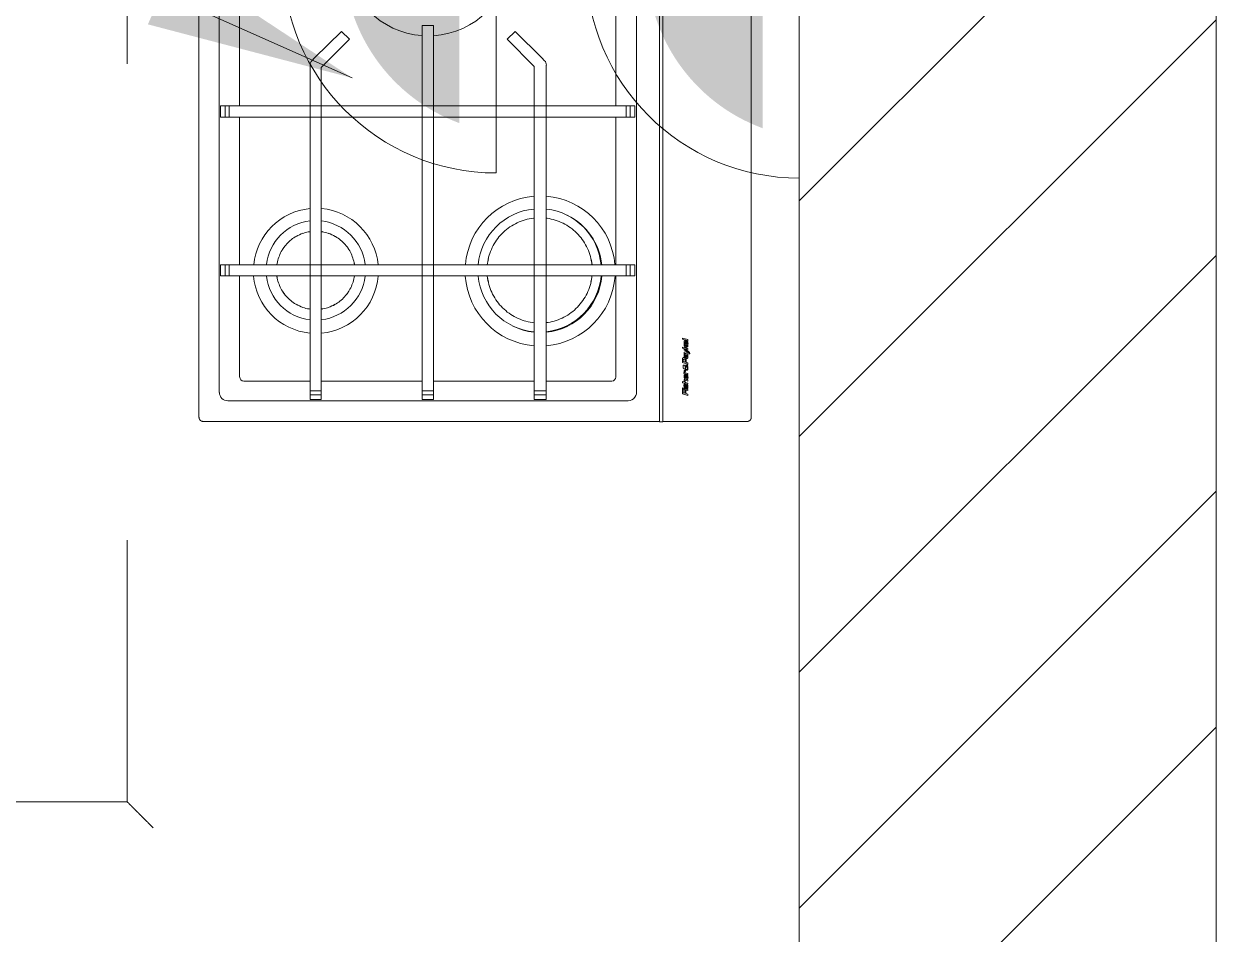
# Model space of a CAD drawing. Header units: millimetres. Extents: x 1680 to 166026, y 35966 to 91121.
# Drawn here: x 161874 to 163018, y 46163 to 47037 of the extents above; entities that cross this region are included whole.
import ezdxf

# ---------------------------------------------------------------- set-up
doc = ezdxf.new("R2010")
doc.units = ezdxf.units.MM
doc.linetypes.add('IMPORT-ACAD_ISO03W100', pattern=[762, 304.8, -457.2])
doc.layers.add('A-GENM', color=13, linetype='Continuous', lineweight=18)
doc.layers.add('M-EQPM', color=50, linetype='Continuous', lineweight=18)
doc.styles.get("Standard").update_dxf_attribs({"font": 'arial.ttf'})
doc.styles.add('style1', font='arial.ttf')
doc.dimstyles.get("Standard").update_dxf_attribs({"dimtxt": 0.18, "dimasz": 0.18, "dimexe": 0.18, "dimexo": 0.0625, "dimgap": 0.09, "dimtad": 0, "dimtih": 1, "dimtoh": 1, "dimdec": 4, "dimzin": 0, "dimdsep": 46, "dimtxsty": 'Standard', "dimcen": 0.09, "dimadec": 0, "dimazin": 0, "dimtfac": 1, "dimtdec": 4, "dimtofl": 0, "dimtmove": 0, "dimatfit": 3, "dimfxl": 1, "dimtolj": 1, "dimtzin": 0, "dimarcsym": 0})

# ---------------------------------------------------------------- blocks, each defined once
blk = doc.blocks.new('plan')
at = {"color": 252, "lineweight": 20, "true_color": 0x939598}
for p, q in [((503332.1, -213712.2), (503332.1, -192512.2)), ((502932.1, -202172.2), (502932.1, -213312.2))]:
    blk.add_line(p, q, dxfattribs=at)
at = {"color": 252, "linetype": 'Continuous', "lineweight": 20, "true_color": 0x939598}
for p, q in [((502932.1, -212090.4), (503332.1, -211690.4)), ((502932.1, -212316.7), (503332.1, -211916.7)), ((502932.1, -212542.9), (503332.1, -212142.9)), ((502932.1, -212769.2), (503332.1, -212369.2)), ((502932.1, -212995.5), (503332.1, -212595.5))]:
    blk.add_line(p, q, dxfattribs=at)
at = {"layer": 'A-GENM', "color": 252, "linetype": 'IMPORT-ACAD_ISO03W100', "lineweight": 20, "true_color": 0x939598}
for p, q in [((502287.1, -210892.2), (502287.1, -212667.2)), ((502825.2, -212223.6), (502820, -212222.2)), ((502820, -212222.2), (502820, -212223.3)), ((502820, -212223.3), (502825.2, -212224.7)), ((502821.5, -212228.4), (502823.2, -212230.4)), ((502821.5, -212229.8), (502821.5, -212228.4)), ((502823, -212225.7), (502823, -212227.7)), ((502823.2, -212230.4), (502825.2, -212229)), ((502823.5, -212227.8), (502823.5, -212224.8)), ((502824, -212224.7), (502824, -212225.9)), ((502825.2, -212224.7), (502825.2, -212223.6)), ((502825.2, -212229), (502825.2, -212230.4)), ((502820, -212230.9), (502822.9, -212231.7)), ((502820, -212231.9), (502820, -212230.9)), ((502820, -212231.9), (502825.2, -212233.2)), ((502822.9, -212231.2), (502821.5, -212229.8)), ((502825.4, -212234.8), (502821.5, -212232.5)), ((502821.5, -212232.5), (502821.5, -212233.6)), ((502824.6, -212235.4), (502821.5, -212233.6)), ((502824.6, -212235.4), (502821.5, -212235.7)), ((502821.5, -212235.7), (502821.5, -212236.9)), ((502821.5, -212236.9), (502825.1, -212236.4)), ((502823.3, -212238.5), (502822.5, -212238.3)), ((502822.5, -212241.1), (502822.5, -212240)), ((502825.2, -212237.8), (502822.7, -212237.2)), ((502822.9, -212231.2), (502822.9, -212231.7)), ((502825.2, -212230.4), (502823.6, -212231.1)), ((502823.6, -212231.9), (502823.6, -212231.1)), ((502825.2, -212232.3), (502823.6, -212231.9)), ((502825.2, -212238.9), (502824.4, -212238.6)), ((502825.1, -212236.4), (502825.1, -212235.4)), ((502825.2, -212233.2), (502825.2, -212232.3)), ((502825.2, -212238.9), (502825.2, -212237.8)), ((502826.2, -212237.2), (502827, -212237.4)), ((502820, -212245.8), (502820, -212242.3)), ((502825.2, -212247.2), (502820, -212245.8)), ((502820.8, -212244.8), (502820.8, -212243.2)), ((502820.8, -212244.8), (502822.6, -212245.3)), ((502822.6, -212245.3), (502822.6, -212243.5)), ((502822.6, -212250.3), (502823.7, -212248.9)), ((502824.3, -212249.2), (502822.8, -212251.1)), ((502823.1, -212248.7), (502823.3, -212247.9)), ((502823.3, -212247.9), (502824.2, -212248.4)), ((502823.5, -212245.5), (502823.5, -212243.5)), ((502825.2, -212246), (502823.5, -212245.5)), ((502824.2, -212248.4), (502824.8, -212247.5)), ((502825.2, -212248), (502824.6, -212248.7)), ((502824.8, -212247.5), (502825.2, -212248)), ((502825.2, -212247.2), (502825.2, -212246)), ((502822, -212255.4), (502821.3, -212255.1)), ((502821.3, -212256.3), (502821.3, -212255.1)), ((502821.3, -212256.3), (502825.2, -212257.3)), ((502825.2, -212262.4), (502822.1, -212261.6)), ((502823, -212254.2), (502823, -212253.2)), ((502825.2, -212256.2), (502823, -212255.6)), ((502823, -212258.3), (502823, -212260.3)), ((502823.4, -212263), (502825.2, -212263.5)), ((502823.5, -212260.4), (502823.5, -212257.3)), ((502824, -212257.3), (502824, -212258.5)), ((502825.2, -212257.3), (502825.2, -212256.2)), ((502825.2, -212263.5), (502825.2, -212262.4)), ((502822.1, -212264.6), (502820, -212264)), ((502820, -212264), (502820, -212265.1)), ((502820, -212265.1), (502825.2, -212266.5)), ((502820.7, -212270.3), (502820, -212270.1)), ((502820, -212270.1), (502820, -212271.2)), ((502820.7, -212271.4), (502820, -212271.2)), ((502820.8, -212271.8), (502820, -212271.5)), ((502820, -212271.5), (502820, -212275.8)), ((502820.7, -212271.4), (502820.7, -212270.3)), ((502820.8, -212274.8), (502820.8, -212271.8)), ((502822.2, -212275.2), (502820.8, -212274.8)), ((502825.2, -212271.5), (502821.5, -212270.5)), ((502821.5, -212270.5), (502821.5, -212271.6)), ((502821.5, -212271.6), (502825.2, -212272.6)), ((502823.1, -212272.5), (502822.2, -212272.3)), ((502822.2, -212272.3), (502822.2, -212275.2)), ((502822.4, -212267.2), (502822.4, -212266.3)), ((502825.2, -212265.4), (502822.9, -212264.8)), ((502823.1, -212275.4), (502823.1, -212272.5)), ((502824, -212270.8), (502824.1, -212270)), ((502825.2, -212265.4), (502825.2, -212266.5)), ((502825.2, -212272.6), (502825.2, -212271.5)), ((502820, -212275.8), (502825.2, -212277.2)), ((502825.2, -212276), (502823.1, -212275.4)), ((502825.2, -212277.2), (502825.2, -212276)), ((502287.1, -212667.2), (499017.1, -212667.2))]:
    blk.add_line(p, q, dxfattribs=at)
for centre, radius, start, end in [((502823.5, -212239.1), 1.3, 139.1601, 220.8399), ((502822.3, -212252.8), 4.21, 69.5508, 78.8631), ((502823.5, -212263.1), 2.01, 131.3857, 228.5902), ((502823.2, -212263.9), 0.923, 75.1576, 255.1697), ((502823.4, -212269), 1.23, 304.3054, 353.6946)]:
    blk.add_arc(centre, radius, start, end, dxfattribs=at)
for points, knots in [([(502823.5, -212224.8), (502823.1, -212224.6), (502822.5, -212224.5), (502822, -212224.6), (502821.7, -212224.8), (502821.5, -212225.3), (502821.5, -212225.9), (502821.5, -212226.7), (502821.5, -212227.3), (502821.8, -212228), (502822.1, -212228.4), (502822.8, -212228.7), (502823.7, -212229), (502824.5, -212229), (502825, -212228.7), (502825.3, -212227.7), (502825.3, -212226.6), (502825, -212225.7), (502824.7, -212225.2)], [0, 0, 0, 0, 0.00166687, 0.00324154, 0.00470737, 0.00639344, 0.00848995, 0.01073866, 0.01299825, 0.01500779, 0.01717043, 0.01959079, 0.02231519, 0.02485556, 0.02761068, 0.03065733, 0.03407159, 0.03697849, 0.03697849, 0.03697849, 0.03697849]), ([(502823, -212227.7), (502822.7, -212227.6), (502822.4, -212227.5), (502822.2, -212227.3), (502822.1, -212226.7), (502822.1, -212226.2), (502822.2, -212225.9), (502822.3, -212225.7), (502822.6, -212225.6), (502823, -212225.7)], [0, 0, 0, 0, 0.000995007, 0.002217353, 0.003706201, 0.005198005, 0.006421845, 0.007462705, 0.008554105, 0.008554105, 0.008554105, 0.008554105]), ([(502823.5, -212227.8), (502824, -212228), (502824.3, -212227.9), (502824.5, -212227.7), (502824.6, -212227.1), (502824.5, -212226.5), (502824.3, -212226), (502824, -212225.9)], [0, 0, 0, 0, 0.001208462, 0.00259624, 0.004317218, 0.006253082, 0.007770716, 0.007770716, 0.007770716, 0.007770716]), ([(502822.5, -212241.1), (502821.9, -212240.8), (502821.6, -212240), (502821.5, -212239.2), (502821.5, -212238.3), (502821.6, -212237.6), (502822, -212237.2), (502822.7, -212237.2)], [0, 0, 0, 0, 0.00260323, 0.0054598, 0.00812035, 0.01044851, 0.01262372, 0.01262372, 0.01262372, 0.01262372]), ([(502824.4, -212238.6), (502824.8, -212238.9), (502825.1, -212239.2), (502825.2, -212239.8), (502825.3, -212240.6), (502825.2, -212241.3), (502824.9, -212241.7), (502824.4, -212241.9), (502823.7, -212241.7), (502823.3, -212241.2), (502823, -212240.6), (502823, -212239.8), (502823, -212238.9), (502823.3, -212238.5)], [0, 0, 0, 0, 0.00170615, 0.00368087, 0.00594742, 0.00812611, 0.01007486, 0.01202866, 0.01403738, 0.01622946, 0.01846476, 0.0210453, 0.02347376, 0.02347376, 0.02347376, 0.02347376]), ([(502823.6, -212238.8), (502823.5, -212239.5), (502823.6, -212240.1), (502823.7, -212240.5), (502824.1, -212240.7), (502824.5, -212240.5)], [0, 0, 0, 0, 0.001810254, 0.003412592, 0.004892411, 0.004892411, 0.004892411, 0.004892411]), ([(502824.5, -212240.5), (502824.8, -212239.6), (502824.5, -212238.9), (502823.9, -212238.6), (502823.6, -212238.8)], [0, 0, 0, 0, 0.002638041, 0.004708433, 0.004708433, 0.004708433, 0.004708433]), ([(502823.5, -212243.5), (502823.4, -212242.5), (502823.2, -212241.8), (502822.5, -212241.3), (502821.6, -212241), (502820.9, -212240.9), (502820.1, -212241.1), (502820, -212242.3)], [0, 0, 0, 0, 0.00280013, 0.00553078, 0.00834397, 0.01105808, 0.0140877, 0.0140877, 0.0140877, 0.0140877]), ([(502822.6, -212250.3), (502822.5, -212249.9), (502822.5, -212249.5), (502822.4, -212249), (502822.3, -212248.6), (502821.9, -212248.3), (502821.3, -212248.2), (502821, -212248.2), (502820.7, -212248.4), (502820.6, -212248.7), (502820.5, -212249.2), (502820.5, -212249.7), (502820.5, -212250.4), (502820.6, -212250.9), (502820.9, -212251.4), (502821.3, -212251.7), (502821.8, -212251.8), (502822.4, -212251.6), (502822.5, -212251.5), (502822.5, -212251.8), (502822.7, -212252.4), (502823.1, -212252.7), (502823.6, -212253)], [0, 0, 0, 0, 0.00144273, 0.00284938, 0.00433764, 0.00595354, 0.00743504, 0.00882402, 0.00991654, 0.01127461, 0.01282509, 0.01471409, 0.01664894, 0.01856912, 0.02033644, 0.02195907, 0.0237296, 0.02512356, 0.0264622, 0.02766896, 0.02925245, 0.03107374, 0.03107374, 0.03107374, 0.03107374]), ([(502820.8, -212243.2), (502820.9, -212242.6), (502821.1, -212242.3), (502821.4, -212242.3), (502821.9, -212242.4), (502822.6, -212242.6), (502822.6, -212243.5)], [0, 0, 0, 0, 0.001357423, 0.002620336, 0.004375869, 0.006732232, 0.006732232, 0.006732232, 0.006732232]), ([(502822.8, -212251.1), (502822.9, -212251.6), (502823, -212251.9), (502823.2, -212252.1), (502823.7, -212252.3), (502824.1, -212252.4), (502824.4, -212252.4), (502824.7, -212252.2), (502824.8, -212251.9), (502824.8, -212250.9), (502824.7, -212249.5), (502824.3, -212249.2)], [0, 0, 0, 0, 0.00130303, 0.0025985, 0.00399029, 0.00529574, 0.00638137, 0.00741962, 0.00927282, 0.01228446, 0.01551349, 0.01551349, 0.01551349, 0.01551349]), ([(502823.6, -212253), (502824.7, -212253.1), (502825, -212252.8), (502825.2, -212252.3), (502825.2, -212251.6), (502825.2, -212250.6), (502825.1, -212249.4), (502824.6, -212248.7)], [0, 0, 0, 0, 0.00222857, 0.00410109, 0.00650482, 0.00970937, 0.01299067, 0.01299067, 0.01299067, 0.01299067]), ([(502823.5, -212257.3), (502823.1, -212257.2), (502822.5, -212257.1), (502822, -212257.2), (502821.7, -212257.4), (502821.5, -212257.9), (502821.5, -212258.5), (502821.5, -212259.3), (502821.5, -212259.9), (502821.8, -212260.5), (502822.1, -212261), (502822.8, -212261.3), (502823.7, -212261.6), (502824.5, -212261.6), (502825, -212261.3), (502825.3, -212260.3), (502825.3, -212259.2), (502825, -212258.3), (502824.7, -212257.8)], [0, 0, 0, 0, 0.00166687, 0.00324154, 0.00470737, 0.00639344, 0.00848995, 0.01073866, 0.01299825, 0.01500779, 0.01717043, 0.01959079, 0.02231519, 0.02485556, 0.02761068, 0.03065733, 0.03407159, 0.03697849, 0.03697849, 0.03697849, 0.03697849]), ([(502822, -212255.4), (502821.7, -212254.9), (502821.6, -212254.3), (502821.6, -212253.6), (502822, -212253.1), (502822.5, -212253.1), (502823, -212253.2)], [0, 0, 0, 0, 0.002147923, 0.004368067, 0.006386307, 0.008117093, 0.008117093, 0.008117093, 0.008117093]), ([(502823, -212260.3), (502822.7, -212260.2), (502822.4, -212260.1), (502822.2, -212259.8), (502822.1, -212259.3), (502822.1, -212258.8), (502822.2, -212258.5), (502822.3, -212258.2), (502822.6, -212258.2), (502823, -212258.3)], [0, 0, 0, 0, 0.000995007, 0.002217353, 0.003706201, 0.005198005, 0.006421845, 0.007462705, 0.008554105, 0.008554105, 0.008554105, 0.008554105]), ([(502823, -212255.6), (502822.6, -212255.5), (502822.3, -212255), (502822.3, -212254.7), (502822.3, -212254.4), (502822.6, -212254.2), (502823, -212254.2)], [0, 0, 0, 0, 0.001428068, 0.002743462, 0.003918682, 0.005082479, 0.005082479, 0.005082479, 0.005082479]), ([(502823.5, -212260.4), (502824, -212260.5), (502824.3, -212260.5), (502824.5, -212260.3), (502824.6, -212259.7), (502824.5, -212259.1), (502824.3, -212258.6), (502824, -212258.5)], [0, 0, 0, 0, 0.001208462, 0.00259624, 0.004317218, 0.006253082, 0.007770716, 0.007770716, 0.007770716, 0.007770716]), ([(502822.4, -212266.3), (502822.2, -212266.3), (502821.9, -212266.3), (502821.7, -212266.4), (502821.5, -212266.8), (502821.4, -212267.2), (502821.4, -212268), (502821.5, -212268.9), (502821.6, -212269.4), (502821.7, -212269.8), (502822, -212270.1), (502822.3, -212270.3), (502822.7, -212270.4)], [0, 0, 0, 0, 0.000936, 0.00197209, 0.00313911, 0.00490782, 0.00721327, 0.00961908, 0.01158004, 0.01304748, 0.01442254, 0.01570319, 0.01570319, 0.01570319, 0.01570319]), ([(502824, -212270.8), (502824.4, -212270.9), (502824.7, -212270.9), (502824.9, -212270.7), (502825.1, -212270.3), (502825.2, -212269.4), (502825.2, -212268.4), (502825.1, -212267.5), (502824.6, -212266.8), (502824, -212266.5), (502823.4, -212266.5), (502823, -212267.1), (502822.9, -212268.3), (502822.9, -212269.1), (502822.7, -212269.4), (502822.3, -212269.3), (502822.1, -212268.7), (502822.1, -212267.9), (502822.4, -212267.2)], [0, 0, 0, 0, 0.00101555, 0.00209891, 0.00386504, 0.0063921, 0.00949688, 0.01255713, 0.01531814, 0.01770141, 0.01985043, 0.02252504, 0.025385, 0.02802835, 0.02978801, 0.03140332, 0.03339126, 0.03577395, 0.03577395, 0.03577395, 0.03577395]), ([(502822.7, -212270.4), (502823.1, -212270.5), (502823.3, -212270.4), (502823.5, -212270.2), (502823.6, -212269.8), (502823.7, -212269.3), (502823.7, -212268.7), (502823.7, -212268.1), (502823.8, -212267.9), (502824.1, -212267.8), (502824.4, -212267.8), (502824.6, -212268.1), (502824.6, -212268.4), (502824.7, -212269.1)], [0, 0, 0, 0, 0.00103198, 0.00202846, 0.00340252, 0.00511232, 0.0070196, 0.0085608, 0.00974536, 0.01062946, 0.01164759, 0.01272299, 0.01426813, 0.01426813, 0.01426813, 0.01426813]), ([(502312.1, -212692.2), (502309.9, -212690.1), (502306.7, -212686.8), (502302.5, -212682.6), (502300.1, -212680.2), (502298.2, -212678.3), (502296.5, -212676.6), (502294.8, -212674.9), (502293.3, -212673.4), (502291.9, -212672), (502290.4, -212670.5), (502289, -212669.1), (502287.6, -212667.7), (502287.1, -212667.2), (502287.1, -212667.2)], [0, 0, 0, 0, 0.0833333, 0.125, 0.1666667, 0.1875, 0.2083333, 0.25, 0.2708333, 0.2916667, 0.3333333, 0.375, 0.4166667, 0.5, 0.5, 0.5, 0.5])]:
    blk.add_open_spline(points, degree=3, knots=knots, dxfattribs=at)
for points, degree in [([(502824.7, -212225.2), (502824, -212224.7)], 1), ([(502825.7, -212236), (502825.1, -212235.4)], 1), ([(502827, -212237.4), (502827, -212236.5), (502826.6, -212235.5), (502825.4, -212234.8)], 3), ([(502826.2, -212237.2), (502826.2, -212236.7), (502825.7, -212236)], 2), ([(502824.7, -212257.8), (502824, -212257.3)], 1)]:
    blk.add_open_spline(points, degree=degree, dxfattribs=at)
at = {"layer": 'M-EQPM', "color": 252, "lineweight": 20, "true_color": 0x939598}
for p, q in [((502798, -211403.2), (502798, -212301.2)), ((502801, -212301.2), (502801, -211403.2)), ((502356, -211406.2), (502356, -212298.2)), ((502886, -212298.2), (502886, -211406.2)), ((502375.5, -211430.3), (502375.5, -212274.4)), ((502775.7, -212271.9), (502775.7, -211432.7)), ((502395, -211999.3), (502395, -211857.7)), ((502756, -211857.7), (502756, -211999.3)), ((502492.7, -211927.9), (502467, -211953.4)), ((502500.3, -211935.5), (502492.7, -211927.9)), ((502570.1, -211922.2), (502570.1, -211922.2)), ((502570.1, -212272.7), (502570.1, -211922.2)), ((502580.9, -211922.2), (502570.1, -211922.2)), ((502570.1, -211922.2), (502580.9, -211922.2)), ((502580.9, -211922.2), (502580.9, -212272.7)), ((502580.9, -211922.2), (502580.9, -211922.2)), ((502659.3, -211927.9), (502651.7, -211935.5)), ((502685, -211953.4), (502659.3, -211927.9)), ((502473.4, -211962.6), (502500.3, -211935.5)), ((502651.7, -211935.5), (502677.6, -211961.7)), ((502467, -211953.4), (502464.4, -211956.1)), ((502687.6, -211956.1), (502685, -211953.4)), ((502462.6, -211960.3), (502462.6, -212272.7)), ((502473.4, -211970.3), (502473.4, -211962.6)), ((502677.6, -211961.7), (502677.6, -211970.3)), ((502689.2, -212272.7), (502689.2, -211960.3)), ((502473.4, -212272.7), (502473.4, -211970.3)), ((502677.6, -211970.3), (502677.6, -212272.7)), ((502376.6, -211999.3), (502381.1, -211999.3)), ((502376.6, -212010.2), (502376.6, -211999.3)), ((502381.1, -211999.3), (502385, -211999.3)), ((502381.1, -211999.3), (502381.1, -212010.2)), ((502385, -211999.3), (502573.1, -211999.3)), ((502385, -212010.2), (502385, -211999.3)), ((502573.1, -211999.3), (502765.9, -211999.3)), ((502765.9, -211999.3), (502769.8, -211999.3)), ((502765.9, -212010.2), (502765.9, -211999.3)), ((502769.8, -211999.3), (502774.3, -211999.3)), ((502769.8, -212010.2), (502769.8, -211999.3)), ((502774.3, -212010.2), (502774.3, -211999.3)), ((502381.1, -212010.2), (502376.6, -212010.2)), ((502385, -212010.2), (502381.1, -212010.2)), ((502573.1, -212010.2), (502385, -212010.2)), ((502395, -212151.9), (502395, -212010.2)), ((502765.9, -212010.2), (502573.1, -212010.2)), ((502756, -212010.2), (502756, -212151.9)), ((502769.8, -212010.2), (502765.9, -212010.2)), ((502774.3, -212010.2), (502769.8, -212010.2)), ((502656.1, -212114.5), (502654.4, -212115.6)), ((502657.8, -212113.4), (502656.1, -212114.5)), ((502659.6, -212112.5), (502657.8, -212113.4)), ((502661.4, -212111.6), (502659.6, -212112.5)), ((502663.2, -212110.7), (502661.4, -212111.6)), ((502665.1, -212110), (502663.2, -212110.7)), ((502667, -212109.3), (502665.1, -212110)), ((502668.9, -212108.7), (502667, -212109.3)), ((502670.9, -212108.2), (502668.9, -212108.7)), ((502672.9, -212107.8), (502670.9, -212108.2)), ((502674.9, -212107.4), (502672.9, -212107.8)), ((502676.9, -212107.1), (502674.9, -212107.4)), ((502677.6, -212107), (502676.9, -212107.1)), ((502690, -212107.3), (502689.3, -212107.2)), ((502692, -212107.6), (502690, -212107.3)), ((502694, -212108), (502692, -212107.6)), ((502696, -212108.5), (502694, -212108)), ((502697.9, -212109), (502696, -212108.5)), ((502699.8, -212109.7), (502697.9, -212109)), ((502701.7, -212110.4), (502699.8, -212109.7)), ((502703.6, -212111.2), (502701.7, -212110.4)), ((502705.4, -212112), (502703.6, -212111.2)), ((502707.2, -212113), (502705.4, -212112)), ((502709, -212114), (502707.2, -212113)), ((502710.7, -212115.1), (502709, -212114)), ((502447.1, -212126), (502445.8, -212126.8)), ((502448.3, -212125.2), (502447.1, -212126)), ((502449.6, -212124.4), (502448.3, -212125.2)), ((502450.9, -212123.7), (502449.6, -212124.4)), ((502452.3, -212123.1), (502450.9, -212123.7)), ((502453.7, -212122.5), (502452.3, -212123.1)), ((502455.1, -212121.9), (502453.7, -212122.5)), ((502456.5, -212121.4), (502455.1, -212121.9)), ((502458, -212121), (502456.5, -212121.4)), ((502459.4, -212120.6), (502458, -212121)), ((502460.9, -212120.3), (502459.4, -212120.6)), ((502462.4, -212120.1), (502460.9, -212120.3)), ((502474.3, -212120.2), (502473.4, -212120.1)), ((502475.8, -212120.5), (502474.3, -212120.2)), ((502477.3, -212120.8), (502475.8, -212120.5)), ((502478.7, -212121.2), (502477.3, -212120.8)), ((502480.2, -212121.7), (502478.7, -212121.2)), ((502481.6, -212122.2), (502480.2, -212121.7)), ((502483, -212122.8), (502481.6, -212122.2)), ((502484.3, -212123.4), (502483, -212122.8)), ((502485.7, -212124.1), (502484.3, -212123.4)), ((502487, -212124.8), (502485.7, -212124.1)), ((502488.3, -212125.6), (502487, -212124.8)), ((502489.5, -212126.4), (502488.3, -212125.6)), ((502643.9, -212125.1), (502642.7, -212126.7)), ((502645.3, -212123.6), (502643.9, -212125.1)), ((502646.6, -212122.1), (502645.3, -212123.6)), ((502648.1, -212120.7), (502646.6, -212122.1)), ((502649.6, -212119.3), (502648.1, -212120.7)), ((502651.1, -212118), (502649.6, -212119.3)), ((502652.7, -212116.7), (502651.1, -212118)), ((502654.4, -212115.6), (502652.7, -212116.7)), ((502712.3, -212116.2), (502710.7, -212115.1)), ((502714, -212117.4), (502712.3, -212116.2)), ((502715.5, -212118.7), (502714, -212117.4)), ((502717, -212120), (502715.5, -212118.7)), ((502718.5, -212121.4), (502717, -212120)), ((502719.9, -212122.9), (502718.5, -212121.4)), ((502721.3, -212124.4), (502719.9, -212122.9)), ((502722.6, -212125.9), (502721.3, -212124.4)), ((502723.8, -212127.5), (502722.6, -212125.9)), ((502436.5, -212136.6), (502435.7, -212137.9)), ((502437.4, -212135.3), (502436.5, -212136.6)), ((502438.3, -212134.1), (502437.4, -212135.3)), ((502439.2, -212133), (502438.3, -212134.1)), ((502440.2, -212131.8), (502439.2, -212133)), ((502441.3, -212130.8), (502440.2, -212131.8)), ((502442.3, -212129.7), (502441.3, -212130.8)), ((502443.5, -212128.7), (502442.3, -212129.7)), ((502444.6, -212127.8), (502443.5, -212128.7)), ((502445.8, -212126.8), (502444.6, -212127.8)), ((502490.7, -212127.3), (502489.5, -212126.4)), ((502491.9, -212128.3), (502490.7, -212127.3)), ((502493, -212129.2), (502491.9, -212128.3)), ((502494.1, -212130.3), (502493, -212129.2)), ((502495.2, -212131.3), (502494.1, -212130.3)), ((502496.2, -212132.5), (502495.2, -212131.3)), ((502497.2, -212133.6), (502496.2, -212132.5)), ((502498.1, -212134.8), (502497.2, -212133.6)), ((502499, -212136), (502498.1, -212134.8)), ((502499.8, -212137.3), (502499, -212136)), ((502500.6, -212138.6), (502499.8, -212137.3)), ((502636.6, -212137.1), (502635.8, -212139)), ((502637.4, -212135.3), (502636.6, -212137.1)), ((502638.3, -212133.5), (502637.4, -212135.3)), ((502639.3, -212131.7), (502638.3, -212133.5)), ((502640.4, -212130), (502639.3, -212131.7)), ((502641.5, -212128.3), (502640.4, -212130)), ((502642.7, -212126.7), (502641.5, -212128.3)), ((502724.9, -212129.2), (502723.8, -212127.5)), ((502726, -212130.9), (502724.9, -212129.2)), ((502727, -212132.7), (502726, -212130.9)), ((502728, -212134.4), (502727, -212132.7)), ((502728.9, -212136.3), (502728, -212134.4)), ((502729.7, -212138.1), (502728.9, -212136.3)), ((502431.3, -212149), (502431, -212150.5)), ((502431.6, -212147.5), (502431.3, -212149)), ((502432, -212146.1), (502431.6, -212147.5)), ((502432.5, -212144.6), (502432, -212146.1)), ((502433.1, -212143.2), (502432.5, -212144.6)), ((502433.6, -212141.9), (502433.1, -212143.2)), ((502434.3, -212140.5), (502433.6, -212141.9)), ((502435, -212139.2), (502434.3, -212140.5)), ((502435.7, -212137.9), (502435, -212139.2)), ((502501.3, -212139.9), (502500.6, -212138.6)), ((502502, -212141.2), (502501.3, -212139.9)), ((502502.6, -212142.6), (502502, -212141.2)), ((502503.1, -212144), (502502.6, -212142.6)), ((502503.6, -212145.4), (502503.1, -212144)), ((502504.1, -212146.9), (502503.6, -212145.4)), ((502504.5, -212148.3), (502504.1, -212146.9)), ((502504.8, -212149.8), (502504.5, -212148.3)), ((502633.1, -212148.7), (502632.8, -212150.7)), ((502633.5, -212146.7), (502633.1, -212148.7)), ((502633.9, -212144.7), (502633.5, -212146.7)), ((502634.5, -212142.8), (502633.9, -212144.7)), ((502635.1, -212140.9), (502634.5, -212142.8)), ((502635.8, -212139), (502635.1, -212140.9)), ((502730.4, -212140), (502729.7, -212138.1)), ((502731.1, -212141.9), (502730.4, -212140)), ((502731.6, -212143.8), (502731.1, -212141.9)), ((502732.1, -212145.8), (502731.6, -212143.8)), ((502732.6, -212147.8), (502732.1, -212145.8)), ((502732.9, -212149.8), (502732.6, -212147.8)), ((502376.6, -212151.9), (502381.1, -212151.9)), ((502376.6, -212162.6), (502376.6, -212151.9)), ((502381.1, -212151.9), (502385, -212151.9)), ((502381.1, -212151.9), (502381.1, -212162.6)), ((502385, -212151.9), (502573.1, -212151.9)), ((502385, -212162.6), (502385, -212151.9)), ((502431, -212150.5), (502430.7, -212151.9)), ((502505.1, -212151.3), (502504.8, -212149.8)), ((502505.2, -212151.9), (502505.1, -212151.3)), ((502573.1, -212151.9), (502765.9, -212151.9)), ((502632.8, -212150.7), (502632.7, -212151.9)), ((502733.2, -212151.8), (502732.9, -212149.8)), ((502765.9, -212151.9), (502769.8, -212151.9)), ((502765.9, -212162.6), (502765.9, -212151.9)), ((502769.8, -212151.9), (502774.3, -212151.9)), ((502769.8, -212162.6), (502769.8, -212151.9)), ((502774.3, -212162.6), (502774.3, -212151.9)), ((502381.1, -212162.6), (502376.6, -212162.6)), ((502385, -212162.6), (502381.1, -212162.6)), ((502573.1, -212162.6), (502385, -212162.6)), ((502395, -212259.6), (502395, -212162.6)), ((502430.7, -212162.6), (502430.8, -212163.2)), ((502430.8, -212163.2), (502431.1, -212164.7)), ((502431.1, -212164.7), (502431.4, -212166.2)), ((502431.4, -212166.2), (502431.8, -212167.6)), ((502431.8, -212167.6), (502432.3, -212169.1)), ((502432.3, -212169.1), (502432.8, -212170.5)), ((502432.8, -212170.5), (502433.3, -212171.9)), ((502433.3, -212171.9), (502433.9, -212173.3)), ((502502.3, -212172.6), (502502.8, -212171.2)), ((502502.8, -212171.2), (502503.4, -212169.8)), ((502503.4, -212169.8), (502503.9, -212168.4)), ((502503.9, -212168.4), (502504.3, -212167)), ((502504.3, -212167), (502504.6, -212165.5)), ((502504.6, -212165.5), (502504.9, -212164)), ((502504.9, -212164), (502505.2, -212162.6)), ((502765.9, -212162.6), (502573.1, -212162.6)), ((502632.7, -212162.8), (502632.9, -212164.8)), ((502632.9, -212164.8), (502633.3, -212166.8)), ((502633.3, -212166.8), (502633.7, -212168.8)), ((502633.7, -212168.8), (502634.2, -212170.7)), ((502634.2, -212170.7), (502634.8, -212172.7)), ((502730.7, -212173.7), (502731.3, -212171.8)), ((502731.3, -212171.8), (502731.9, -212169.8)), ((502731.9, -212169.8), (502732.3, -212167.9)), ((502732.3, -212167.9), (502732.7, -212165.9)), ((502732.7, -212165.9), (502733, -212163.9)), ((502733, -212163.9), (502733.2, -212162.6)), ((502756, -212162.6), (502756, -212259.6)), ((502769.8, -212162.6), (502765.9, -212162.6)), ((502774.3, -212162.6), (502769.8, -212162.6)), ((502433.9, -212173.3), (502434.6, -212174.6)), ((502434.6, -212174.6), (502435.3, -212175.9)), ((502435.3, -212175.9), (502436.1, -212177.2)), ((502436.1, -212177.2), (502436.9, -212178.5)), ((502436.9, -212178.5), (502437.8, -212179.7)), ((502437.8, -212179.7), (502438.7, -212180.9)), ((502438.7, -212180.9), (502439.7, -212182)), ((502439.7, -212182), (502440.7, -212183.1)), ((502440.7, -212183.1), (502441.8, -212184.2)), ((502494.6, -212183.7), (502495.7, -212182.6)), ((502495.7, -212182.6), (502496.7, -212181.5)), ((502496.7, -212181.5), (502497.6, -212180.3)), ((502497.6, -212180.3), (502498.5, -212179.1)), ((502498.5, -212179.1), (502499.4, -212177.9)), ((502499.4, -212177.9), (502500.2, -212176.6)), ((502500.2, -212176.6), (502500.9, -212175.3)), ((502500.9, -212175.3), (502501.6, -212174)), ((502501.6, -212174), (502502.3, -212172.6)), ((502634.8, -212172.7), (502635.4, -212174.6)), ((502635.4, -212174.6), (502636.1, -212176.5)), ((502636.1, -212176.5), (502636.9, -212178.3)), ((502636.9, -212178.3), (502637.8, -212180.1)), ((502637.8, -212180.1), (502638.8, -212181.9)), ((502638.8, -212181.9), (502639.8, -212183.7)), ((502725.4, -212184.6), (502726.5, -212182.9)), ((502726.5, -212182.9), (502727.5, -212181.1)), ((502727.5, -212181.1), (502728.4, -212179.3)), ((502728.4, -212179.3), (502729.2, -212177.5)), ((502729.2, -212177.5), (502730, -212175.6)), ((502730, -212175.6), (502730.7, -212173.7)), ((502441.8, -212184.2), (502442.9, -212185.2)), ((502442.9, -212185.2), (502444, -212186.2)), ((502444, -212186.2), (502445.2, -212187.2)), ((502445.2, -212187.2), (502446.4, -212188)), ((502446.4, -212188), (502447.6, -212188.9)), ((502447.6, -212188.9), (502448.9, -212189.7)), ((502448.9, -212189.7), (502450.2, -212190.4)), ((502450.2, -212190.4), (502451.6, -212191.1)), ((502451.6, -212191.1), (502452.9, -212191.7)), ((502452.9, -212191.7), (502454.3, -212192.3)), ((502454.3, -212192.3), (502455.7, -212192.8)), ((502455.7, -212192.8), (502457.2, -212193.3)), ((502457.2, -212193.3), (502458.6, -212193.7)), ((502458.6, -212193.7), (502460.1, -212194)), ((502460.1, -212194), (502461.6, -212194.3)), ((502461.6, -212194.3), (502462.6, -212194.5)), ((502473.5, -212194.4), (502475, -212194.2)), ((502475, -212194.2), (502476.5, -212193.9)), ((502476.5, -212193.9), (502478, -212193.5)), ((502478, -212193.5), (502479.4, -212193.1)), ((502479.4, -212193.1), (502480.8, -212192.6)), ((502480.8, -212192.6), (502482.2, -212192)), ((502482.2, -212192), (502483.6, -212191.4)), ((502483.6, -212191.4), (502485, -212190.8)), ((502485, -212190.8), (502486.3, -212190.1)), ((502486.3, -212190.1), (502487.6, -212189.3)), ((502487.6, -212189.3), (502488.8, -212188.5)), ((502488.8, -212188.5), (502490.1, -212187.6)), ((502490.1, -212187.6), (502491.3, -212186.7)), ((502491.3, -212186.7), (502492.4, -212185.8)), ((502492.4, -212185.8), (502493.6, -212184.8)), ((502493.6, -212184.8), (502494.6, -212183.7)), ((502639.8, -212183.7), (502640.9, -212185.4)), ((502640.9, -212185.4), (502642, -212187)), ((502642, -212187), (502643.3, -212188.7)), ((502643.3, -212188.7), (502644.5, -212190.2)), ((502644.5, -212190.2), (502645.9, -212191.7)), ((502645.9, -212191.7), (502647.3, -212193.2)), ((502647.3, -212193.2), (502648.8, -212194.6)), ((502648.8, -212194.6), (502650.3, -212195.9)), ((502716.2, -212195.3), (502717.7, -212193.9)), ((502717.7, -212193.9), (502719.2, -212192.5)), ((502719.2, -212192.5), (502720.5, -212191)), ((502720.5, -212191), (502721.9, -212189.5)), ((502721.9, -212189.5), (502723.1, -212187.9)), ((502723.1, -212187.9), (502724.3, -212186.3)), ((502724.3, -212186.3), (502725.4, -212184.6)), ((502650.3, -212195.9), (502651.8, -212197.2)), ((502651.8, -212197.2), (502653.5, -212198.4)), ((502653.5, -212198.4), (502655.1, -212199.5)), ((502655.1, -212199.5), (502656.8, -212200.6)), ((502656.8, -212200.6), (502658.6, -212201.6)), ((502658.6, -212201.6), (502660.4, -212202.5)), ((502660.4, -212202.5), (502662.2, -212203.4)), ((502662.2, -212203.4), (502664.1, -212204.2)), ((502664.1, -212204.2), (502666, -212204.9)), ((502666, -212204.9), (502667.9, -212205.6)), ((502667.9, -212205.6), (502669.8, -212206.1)), ((502669.8, -212206.1), (502671.8, -212206.6)), ((502692.9, -212206.8), (502694.9, -212206.4)), ((502694.9, -212206.4), (502696.9, -212205.9)), ((502696.9, -212205.9), (502698.8, -212205.3)), ((502698.8, -212205.3), (502700.7, -212204.6)), ((502700.7, -212204.6), (502702.6, -212203.8)), ((502702.6, -212203.8), (502704.4, -212203)), ((502704.4, -212203), (502706.2, -212202.1)), ((502706.2, -212202.1), (502708, -212201.2)), ((502708, -212201.2), (502709.8, -212200.1)), ((502709.8, -212200.1), (502711.4, -212199)), ((502711.4, -212199), (502713.1, -212197.8)), ((502713.1, -212197.8), (502714.7, -212196.6)), ((502714.7, -212196.6), (502716.2, -212195.3)), ((502671.8, -212206.6), (502673.8, -212207)), ((502673.8, -212207), (502675.8, -212207.3)), ((502675.8, -212207.3), (502677.6, -212207.6)), ((502689.3, -212207.4), (502691, -212207.2)), ((502691, -212207.2), (502692.9, -212206.8)), ((502462.6, -212263.6), (502399, -212263.6)), ((502570.1, -212263.6), (502473.4, -212263.6)), ((502677.6, -212263.6), (502580.9, -212263.6)), ((502752.1, -212263.6), (502689.2, -212263.6)), ((502462.6, -212272.7), (502473.4, -212272.7)), ((502462.6, -212276.6), (502462.6, -212272.7)), ((502473.4, -212272.7), (502473.4, -212276.6)), ((502570.1, -212276.6), (502570.1, -212272.7)), ((502570.1, -212272.7), (502580.9, -212272.7)), ((502580.9, -212272.7), (502580.9, -212276.6)), ((502677.6, -212276.6), (502677.6, -212272.7)), ((502677.6, -212272.7), (502689.2, -212272.7)), ((502689.2, -212272.7), (502689.2, -212276.6)), ((502383.7, -212282.4), (502767.8, -212282.4)), ((502462.6, -212281.2), (502462.6, -212276.6)), ((502462.6, -212276.6), (502473.4, -212276.6)), ((502462.6, -212281.2), (502473.4, -212281.2)), ((502473.4, -212276.6), (502473.4, -212281.2)), ((502570.1, -212281.2), (502570.1, -212276.6)), ((502570.1, -212276.6), (502580.9, -212276.6)), ((502570.1, -212281.2), (502580.9, -212281.2)), ((502580.9, -212276.6), (502580.9, -212281.2)), ((502677.6, -212281.2), (502677.6, -212276.6)), ((502677.6, -212276.6), (502689.2, -212276.6)), ((502677.6, -212281.2), (502689.2, -212281.2)), ((502689.2, -212276.6), (502689.2, -212281.2)), ((502360, -212302.2), (502798, -212302.2)), ((502798, -212301.2), (502798, -212302)), ((502798, -212302), (502798, -212302.2)), ((502798, -212302.7), (502798, -212302)), ((502798, -212302.7), (502801, -212302.7)), ((502801, -212302.7), (502798, -212302.7)), ((502801, -212302), (502801, -212301.2)), ((502801, -212302.2), (502801, -212302)), ((502801, -212302), (502801, -212302.7)), ((502801, -212302.2), (502882, -212302.2))]:
    blk.add_line(p, q, dxfattribs=at)
for centre, radius, start, end in [((502576, -211852.2), 80, 184.0451, 265.6831), ((502576, -211852.2), 80, 273.6437, 355.9549), ((502468.6, -211960.3), 5.99, 134.9065, 179.6301), ((502683.4, -211960.3), 5.99, 0.3699, 45.0935), ((502683.4, -212157.8), 72, 94.7499, 175.1648), ((502683.4, -212157.8), 72, 4.8352, 85.1909), ((502468.2, -212157.7), 60, 95.5549, 174.3996), ((502468.2, -212157.7), 60, 5.6004, 84.8559), ((502682.9, -212157.3), 59.2, 95.3046, 174.7197), ((502682.9, -212157.3), 59.2, 5.2803, 83.5955), ((502468, -212157.2), 47.7, 96.4803, 173.3321), ((502468, -212157.2), 47.7, 6.6679, 83.3518), ((502683.6, -212157.7), 59.2, 5.6743, 64.2857), ((502468, -212157.2), 37.6, 108.9453, 120), ((502468, -212157.2), 37.6, 98.5317, 100.6826), ((502468, -212157.2), 37.6, 79.3174, 81.2472), ((502468, -212157.2), 37.6, 60, 71.0547), ((502468, -212157.2), 37.6, 141.9088, 150), ((502468, -212157.2), 37.6, 30, 38.0912), ((502682.9, -212157.3), 50.5, 167.1429, 173.8139), ((502682.9, -212157.3), 50.5, 6.1861, 12.8571), ((502468, -212157.2), 37.6, 168.856, 171.4413), ((502468, -212157.2), 37.6, 8.5587, 11.144), ((502468.2, -212157.7), 60, 184.7295, 264.4451), ((502468, -212157.2), 47.7, 186.6679, 263.5197), ((502468, -212157.2), 37.6, 188.5587, 191.144), ((502468, -212157.2), 47.7, 276.6482, 353.3321), ((502468.2, -212157.7), 60, 275.1441, 355.2705), ((502468, -212157.2), 37.6, 348.856, 351.4413), ((502683.4, -212157.8), 72, 183.9245, 265.2501), ((502682.9, -212157.3), 59.2, 185.1858, 264.6954), ((502682.9, -212157.3), 50.5, 186.0754, 192.8571), ((502683.6, -212157.7), 59.2, 275.6719, 355.2081), ((502683.4, -212157.8), 72, 274.7539, 356.0755), ((502682.9, -212157.3), 59.2, 276.3494, 354.8142), ((502682.9, -212157.3), 50.5, 347.1429, 353.9246), ((502468, -212157.2), 37.6, 210, 218.0912), ((502468, -212157.2), 37.6, 321.9088, 330), ((502468, -212157.2), 37.6, 240, 251.0547), ((502468, -212157.2), 37.6, 259.3174, 261.4683), ((502468, -212157.2), 37.6, 278.7528, 280.6826), ((502468, -212157.2), 37.6, 288.9453, 300), ((502683.6, -212157.7), 59.2, 243.5002, 264.0182), ((502399, -212259.6), 3.94, 180, 270), ((502752.1, -212259.6), 3.94, 270, 0), ((502383.6, -212274.3), 8.08, 180.4202, 270.7437), ((502767.5, -212274), 8.46, 272.2172, 14.3101), ((502360, -212298.2), 4, 214.4115, 218.6822), ((502360, -212298.2), 4, 218.6822, 231.3178), ((502360, -212298.2), 4, 231.3178, 235.5885), ((502882, -212298.2), 4, 304.4115, 308.6822), ((502882, -212298.2), 4, 308.6822, 321.3178), ((502882, -212298.2), 4, 321.3178, 325.5885)]:
    blk.add_arc(centre, radius, start, end, dxfattribs=at)
for points, knots in [([(502356.7, -212300.5), (502356.7, -212300.4), (502356.6, -212300.3), (502356.5, -212300), (502356.4, -212299.9), (502356.3, -212299.7), (502356.2, -212299.5), (502356.2, -212299.3), (502356.1, -212299), (502356, -212298.7), (502356, -212298.4), (502356, -212298.2)], [0, 0, 0, 0, 0.142857, 0.214286, 0.285714, 0.357143, 0.428571, 0.571429, 0.678571, 0.785714, 1, 1, 1, 1]), ([(502360, -212302.2), (502359.9, -212302.2), (502359.7, -212302.2), (502359.4, -212302.2), (502359, -212302.1), (502358.8, -212302), (502358.5, -212302), (502358.4, -212301.9), (502358.2, -212301.8), (502358, -212301.7), (502357.9, -212301.6), (502357.8, -212301.5)], [0, 0, 0, 0, 0.142857, 0.285714, 0.428571, 0.571429, 0.642857, 0.714286, 0.785714, 0.857143, 1, 1, 1, 1]), ([(502884.3, -212301.5), (502884.2, -212301.6), (502884, -212301.7), (502883.8, -212301.8), (502883.7, -212301.9), (502883.5, -212302), (502883.3, -212302), (502883, -212302.1), (502882.8, -212302.2), (502882.4, -212302.2), (502882.2, -212302.2), (502882, -212302.2)], [0, 0, 0, 0, 0.142857, 0.214286, 0.285714, 0.357143, 0.428571, 0.571429, 0.678571, 0.785714, 1, 1, 1, 1]), ([(502886, -212298.2), (502886, -212298.4), (502886, -212298.6), (502886, -212298.9), (502885.9, -212299.2), (502885.8, -212299.5), (502885.7, -212299.7), (502885.7, -212299.9), (502885.6, -212300), (502885.5, -212300.3), (502885.4, -212300.4), (502885.3, -212300.5)], [0, 0, 0, 0, 0.142857, 0.285714, 0.428571, 0.571429, 0.642857, 0.714286, 0.785714, 0.857143, 1, 1, 1, 1])]:
    blk.add_open_spline(points, degree=3, knots=knots, dxfattribs=at)
blk = doc.blocks.new('A$C5D6E47AB')
at = {"color": 5, "lineweight": 13}
blk.add_line((128.34, 33), (128.34, 206.91), dxfattribs=at)
at = {"color": 5, "lineweight": 20}
blk.add_line((0, 0), (256.68, 0), dxfattribs=at)
blk.add_arc((128.34, 0), 128.34, 0, 180, dxfattribs=at)
blk = doc.blocks.new('üüüüssss')
at = {"lineweight": 13}
blk.add_hatch(color=8, dxfattribs=at).paths.add_polyline_path([(-35.3, 162, 0.696954), (-35.3, -156.7)])
at = {"color": 7, "lineweight": 13, "xscale": 1.594404899909952, "yscale": 1.594404899909952, "zscale": 1.594404899909952, "rotation": 90}
blk.add_blockref('A$C5D6E47AB', (0, -204.6), dxfattribs=at)

msp = doc.modelspace()

# ---------------------------------------------------------------- block references
for name, p in [('plan', (-340313.9, 258957.2)), ('üüüüssss', (162327.2, 47098)), ('üüüüssss', (162618.2, 47093.1))]:
    msp.add_blockref(name, p)

# ---------------------------------------------------------------- leaders
at = {"color": 2, "lineweight": 13}
msp.add_leader([(162189.1, 46984.6), (161696.5, 47204.3), (160701.9, 47204.3)], dimstyle='Standard', override={"dimscale": 100, "dimtxt": 2.5, "dimasz": 2, "dimexe": 1.25, "dimexo": 0.625, "dimgap": 0.625, "dimtad": 0, "dimzin": 8, "dimdsep": 44, "dimtxsty": 'style1', "dimcen": 2.5, "dimdle": 1.25, "dimclrd": 1, "dimclre": 251, "dimaunit": 1, "dimadec": 3, "dimtix": 0, "dimtofl": 1, "dimtmove": 1, "dimatfit": 3, "dimfxl": 1.25, "dimtolj": 0, "dimtzin": 8, "dimlwd": 5, "dimlwe": 5}, dxfattribs=at)

doc.saveas('drawing.dxf')
